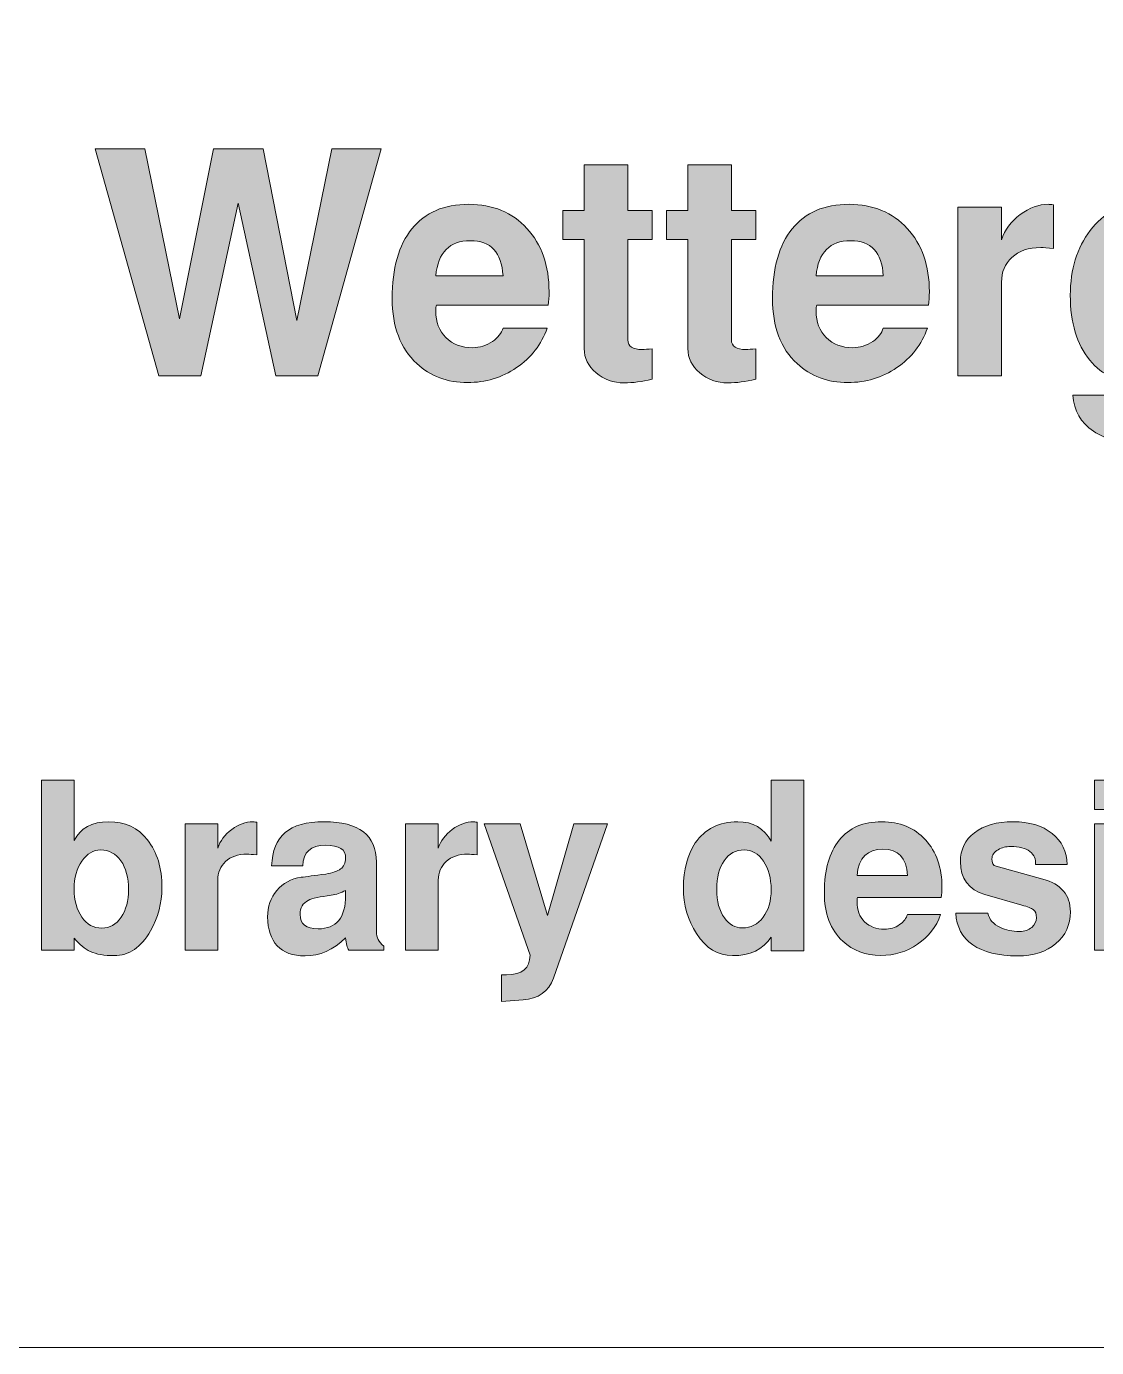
# Model space of a CAD drawing. Header units: inches. Extents: x 1.02 to 5.12, y -4.53 to -1.03.
# Drawn here: x 2.508 to 3.082, y -4.527 to -3.819 of the extents above; entities that cross this region are included whole.
import ezdxf

# ---------------------------------------------------------------- set-up
doc = ezdxf.new("R2010")
doc.units = ezdxf.units.IN
doc.header["$MEASUREMENT"] = 0
doc.layers.add('Layer 1', color=7, linetype='Continuous')

# ---------------------------------------------------------------- blocks, each defined once
blk = doc.blocks.new('block 18')
at = {"layer": 'Layer 1', "true_color": 0xed1f24}
h = blk.add_hatch(color=240, dxfattribs=at)
h.dxf.hatch_style = 2
h.paths.add_polyline_path([(2.69852, -3.88439), (2.66452, -4.00589), (2.64202, -4.00589), (2.62191, -3.91349), (2.60194, -4.00589), (2.5794, -4.00589), (2.54535, -3.88439), (2.57185, -3.88439), (2.59052, -3.97539), (2.60869, -3.88439), (2.63519, -3.88439), (2.65335, -3.97639), (2.67202, -3.88439)])
h = blk.add_hatch(color=240, dxfattribs=at)
h.dxf.hatch_style = 2
edge = h.paths.add_edge_path()
edge.add_spline(control_points=[(2.84352, -4.00772), (2.83807, -4.00905), (2.83313, -4.00972), (2.82869, -4.00972), (2.82279, -4.00972), (2.81774, -4.00791), (2.81352, -4.00431), (2.80929, -4.00069), (2.80718, -3.99639), (2.80718, -3.99139), (2.80718, -3.99139), (2.80718, -3.93289), (2.80718, -3.93289), (2.80718, -3.93289), (2.79569, -3.93289), (2.79569, -3.93289), (2.79569, -3.93289), (2.79569, -3.91739), (2.79569, -3.91739), (2.79569, -3.91739), (2.80718, -3.91739), (2.80718, -3.91739), (2.80718, -3.91739), (2.80718, -3.89288), (2.80718, -3.89288), (2.80718, -3.89288), (2.83052, -3.89288), (2.83052, -3.89288), (2.83052, -3.89288), (2.83052, -3.91739), (2.83052, -3.91739), (2.83052, -3.91739), (2.84352, -3.91739), (2.84352, -3.91739), (2.84352, -3.91739), (2.84352, -3.93289), (2.84352, -3.93289), (2.84352, -3.93289), (2.83052, -3.93289), (2.83052, -3.93289), (2.83052, -3.93289), (2.83052, -3.98672), (2.83052, -3.98672), (2.83052, -3.99017), (2.83313, -3.99189), (2.83835, -3.99189), (2.83957, -3.99177), (2.8413, -3.99167), (2.84352, -3.99155), (2.84352, -3.99155), (2.84352, -4.00772), (2.84352, -4.00772)], knot_values=[0, 0, 0, 0, 1, 1, 1, 2, 2, 2, 3, 3, 3, 4, 4, 4, 5, 5, 5, 6, 6, 6, 7, 7, 7, 8, 8, 8, 9, 9, 9, 10, 10, 10, 11, 11, 11, 12, 12, 12, 13, 13, 13, 14, 14, 14, 15, 15, 15, 16, 16, 16, 17, 17, 17, 17], degree=3, periodic=1)
h = blk.add_hatch(color=240, dxfattribs=at)
h.dxf.hatch_style = 2
edge = h.paths.add_edge_path()
edge.add_spline(control_points=[(2.89902, -4.00772), (2.89358, -4.00905), (2.88863, -4.00972), (2.88419, -4.00972), (2.8783, -4.00972), (2.87324, -4.00791), (2.86902, -4.00431), (2.86479, -4.00069), (2.86268, -3.99639), (2.86268, -3.99139), (2.86268, -3.99139), (2.86268, -3.93289), (2.86268, -3.93289), (2.86268, -3.93289), (2.85119, -3.93289), (2.85119, -3.93289), (2.85119, -3.93289), (2.85119, -3.91739), (2.85119, -3.91739), (2.85119, -3.91739), (2.86268, -3.91739), (2.86268, -3.91739), (2.86268, -3.91739), (2.86268, -3.89288), (2.86268, -3.89288), (2.86268, -3.89288), (2.88602, -3.89288), (2.88602, -3.89288), (2.88602, -3.89288), (2.88602, -3.91739), (2.88602, -3.91739), (2.88602, -3.91739), (2.89902, -3.91739), (2.89902, -3.91739), (2.89902, -3.91739), (2.89902, -3.93289), (2.89902, -3.93289), (2.89902, -3.93289), (2.88602, -3.93289), (2.88602, -3.93289), (2.88602, -3.93289), (2.88602, -3.98672), (2.88602, -3.98672), (2.88602, -3.99017), (2.88863, -3.99189), (2.89385, -3.99189), (2.89507, -3.99177), (2.8968, -3.99167), (2.89902, -3.99155), (2.89902, -3.99155), (2.89902, -4.00772), (2.89902, -4.00772)], knot_values=[0, 0, 0, 0, 1, 1, 1, 2, 2, 2, 3, 3, 3, 4, 4, 4, 5, 5, 5, 6, 6, 6, 7, 7, 7, 8, 8, 8, 9, 9, 9, 10, 10, 10, 11, 11, 11, 12, 12, 12, 13, 13, 13, 14, 14, 14, 15, 15, 15, 16, 16, 16, 17, 17, 17, 17], degree=3, periodic=1)
h = blk.add_hatch(color=240, dxfattribs=at)
h.dxf.hatch_style = 2
edge = h.paths.add_edge_path()
edge.add_spline(control_points=[(2.78836, -3.96088), (2.78836, -3.96356), (2.78819, -3.96594), (2.78786, -3.96805), (2.78786, -3.96805), (2.72802, -3.96805), (2.72802, -3.96805), (2.7278, -3.96872), (2.72769, -3.96977), (2.72769, -3.97122), (2.72769, -3.97711), (2.72951, -3.98186), (2.73313, -3.98547), (2.73677, -3.98908), (2.7415, -3.99089), (2.74734, -3.99089), (2.75119, -3.99089), (2.75477, -3.98978), (2.75807, -3.98756), (2.76105, -3.98545), (2.76292, -3.98305), (2.76369, -3.98039), (2.76369, -3.98039), (2.78735, -3.98039), (2.78735, -3.98039), (2.78424, -3.98916), (2.77877, -3.99622), (2.77094, -4.00155), (2.7631, -4.00688), (2.75435, -4.00956), (2.74469, -4.00956), (2.73391, -4.00956), (2.72485, -4.00616), (2.71752, -3.99939), (2.70874, -3.99128), (2.70435, -3.97967), (2.70435, -3.96455), (2.70435, -3.94833), (2.70788, -3.93586), (2.71494, -3.92714), (2.72199, -3.91842), (2.73213, -3.91406), (2.74535, -3.91406), (2.75824, -3.91406), (2.76863, -3.91836), (2.77652, -3.92697), (2.78441, -3.93558), (2.78836, -3.94689), (2.78836, -3.96088)], knot_values=[0, 0, 0, 0, 1, 1, 1, 2, 2, 2, 3, 3, 3, 4, 4, 4, 5, 5, 5, 6, 6, 6, 7, 7, 7, 8, 8, 8, 9, 9, 9, 10, 10, 10, 11, 11, 11, 12, 12, 12, 13, 13, 13, 14, 14, 14, 15, 15, 15, 16, 16, 16, 16], degree=3, periodic=1)
edge = h.paths.add_edge_path()
edge.add_spline(control_points=[(2.76369, -3.95239), (2.76301, -3.93983), (2.75718, -3.93355), (2.7462, -3.93355), (2.73509, -3.93355), (2.72892, -3.93983), (2.72769, -3.95239), (2.72769, -3.95239), (2.76369, -3.95239), (2.76369, -3.95239)], knot_values=[0, 0, 0, 0, 1, 1, 1, 2, 2, 2, 3, 3, 3, 3], degree=3, periodic=1)
h = blk.add_hatch(color=240, dxfattribs=at)
h.dxf.hatch_style = 2
edge = h.paths.add_edge_path()
edge.add_spline(control_points=[(2.99202, -3.96088), (2.99202, -3.96356), (2.99185, -3.96594), (2.99152, -3.96805), (2.99152, -3.96805), (2.93168, -3.96805), (2.93168, -3.96805), (2.93146, -3.96872), (2.93135, -3.96977), (2.93135, -3.97122), (2.93135, -3.97711), (2.93317, -3.98186), (2.93679, -3.98547), (2.94043, -3.98908), (2.94516, -3.99089), (2.951, -3.99089), (2.95485, -3.99089), (2.95843, -3.98978), (2.96173, -3.98756), (2.96471, -3.98545), (2.96658, -3.98305), (2.96735, -3.98039), (2.96735, -3.98039), (2.99101, -3.98039), (2.99101, -3.98039), (2.9879, -3.98916), (2.98243, -3.99622), (2.9746, -4.00155), (2.96676, -4.00688), (2.95801, -4.00956), (2.94835, -4.00956), (2.93757, -4.00956), (2.92851, -4.00616), (2.92118, -3.99939), (2.9124, -3.99128), (2.90801, -3.97967), (2.90801, -3.96455), (2.90801, -3.94833), (2.91154, -3.93586), (2.9186, -3.92714), (2.92565, -3.91842), (2.93579, -3.91406), (2.94902, -3.91406), (2.9619, -3.91406), (2.97229, -3.91836), (2.98018, -3.92697), (2.98807, -3.93558), (2.99202, -3.94689), (2.99202, -3.96088)], knot_values=[0, 0, 0, 0, 1, 1, 1, 2, 2, 2, 3, 3, 3, 4, 4, 4, 5, 5, 5, 6, 6, 6, 7, 7, 7, 8, 8, 8, 9, 9, 9, 10, 10, 10, 11, 11, 11, 12, 12, 12, 13, 13, 13, 14, 14, 14, 15, 15, 15, 16, 16, 16, 16], degree=3, periodic=1)
edge = h.paths.add_edge_path()
edge.add_spline(control_points=[(2.96735, -3.95239), (2.96667, -3.93983), (2.96084, -3.93355), (2.94986, -3.93355), (2.93875, -3.93355), (2.93258, -3.93983), (2.93135, -3.95239), (2.93135, -3.95239), (2.96735, -3.95239), (2.96735, -3.95239)], knot_values=[0, 0, 0, 0, 1, 1, 1, 2, 2, 2, 3, 3, 3, 3], degree=3, periodic=1)
h = blk.add_hatch(color=240, dxfattribs=at)
h.dxf.hatch_style = 2
edge = h.paths.add_edge_path()
edge.add_spline(control_points=[(3.05851, -3.93772), (3.0554, -3.93738), (3.05312, -3.93722), (3.05168, -3.93722), (3.04513, -3.93722), (3.03998, -3.93897), (3.03626, -3.94247), (3.03254, -3.94597), (3.03068, -3.95039), (3.03068, -3.95572), (3.03068, -3.95572), (3.03068, -4.00589), (3.03068, -4.00589), (3.03068, -4.00589), (3.00734, -4.00589), (3.00734, -4.00589), (3.00734, -4.00589), (3.00734, -3.91555), (3.00734, -3.91555), (3.00734, -3.91555), (3.03068, -3.91555), (3.03068, -3.91555), (3.03068, -3.91555), (3.03068, -3.93305), (3.03068, -3.93305), (3.03235, -3.92772), (3.03568, -3.92322), (3.04068, -3.91956), (3.04568, -3.91589), (3.05068, -3.91406), (3.05568, -3.91406), (3.05623, -3.91406), (3.05718, -3.91416), (3.05851, -3.91439), (3.05851, -3.91439), (3.05851, -3.93772), (3.05851, -3.93772)], knot_values=[0, 0, 0, 0, 1, 1, 1, 2, 2, 2, 3, 3, 3, 4, 4, 4, 5, 5, 5, 6, 6, 6, 7, 7, 7, 8, 8, 8, 9, 9, 9, 10, 10, 10, 11, 11, 11, 12, 12, 12, 12], degree=3, periodic=1)
h = blk.add_hatch(color=240, dxfattribs=at)
h.dxf.hatch_style = 2
edge = h.paths.add_edge_path()
edge.add_spline(control_points=[(3.15201, -4.00922), (3.15201, -4.01822), (3.14862, -4.02578), (3.14185, -4.03189), (3.13396, -4.03899), (3.12268, -4.04256), (3.10801, -4.04256), (3.09612, -4.04256), (3.08676, -4.04024), (3.07993, -4.03564), (3.07309, -4.03103), (3.0694, -4.02461), (3.06885, -4.01638), (3.06885, -4.01638), (3.09331, -4.01638), (3.09331, -4.01638), (3.09387, -4.01906), (3.09566, -4.02141), (3.09867, -4.02347), (3.10169, -4.02553), (3.10527, -4.02655), (3.1094, -4.02655), (3.11565, -4.02655), (3.12073, -4.0248), (3.12465, -4.0213), (3.12856, -4.0178), (3.13051, -4.01316), (3.13051, -4.00739), (3.13051, -4.00138), (3.13045, -3.99788), (3.13034, -3.99689), (3.12666, -4.00144), (3.12314, -4.00461), (3.11979, -4.00639), (3.11577, -4.00861), (3.11068, -4.00972), (3.10454, -4.00972), (3.09337, -4.00972), (3.08449, -4.00566), (3.0779, -3.99755), (3.07097, -3.98911), (3.06751, -3.9775), (3.06751, -3.96272), (3.06751, -3.94894), (3.07109, -3.93738), (3.07823, -3.92805), (3.08539, -3.91872), (3.09421, -3.91406), (3.10471, -3.91406), (3.11063, -3.91406), (3.11572, -3.91545), (3.11996, -3.91822), (3.12308, -3.92033), (3.1266, -3.92394), (3.13051, -3.92905), (3.13051, -3.92905), (3.13051, -3.91555), (3.13051, -3.91555), (3.13051, -3.91555), (3.15201, -3.91555), (3.15201, -3.91555), (3.15201, -3.91555), (3.15201, -4.00922), (3.15201, -4.00922)], knot_values=[0, 0, 0, 0, 1, 1, 1, 2, 2, 2, 3, 3, 3, 4, 4, 4, 5, 5, 5, 6, 6, 6, 7, 7, 7, 8, 8, 8, 9, 9, 9, 10, 10, 10, 11, 11, 11, 12, 12, 12, 13, 13, 13, 14, 14, 14, 15, 15, 15, 16, 16, 16, 17, 17, 17, 18, 18, 18, 19, 19, 19, 20, 20, 20, 21, 21, 21, 21], degree=3, periodic=1)
edge = h.paths.add_edge_path()
edge.add_spline(control_points=[(3.13051, -3.96206), (3.13051, -3.95428), (3.12851, -3.94783), (3.12451, -3.94272), (3.12051, -3.93761), (3.11546, -3.93505), (3.10935, -3.93505), (3.10312, -3.93505), (3.09812, -3.93775), (3.09435, -3.94314), (3.09057, -3.94853), (3.08868, -3.95544), (3.08868, -3.96389), (3.08868, -3.97155), (3.09065, -3.97797), (3.0946, -3.98313), (3.09854, -3.9883), (3.10335, -3.99089), (3.10902, -3.99089), (3.11523, -3.99089), (3.12029, -3.9885), (3.12418, -3.98372), (3.1284, -3.9785), (3.13051, -3.97128), (3.13051, -3.96206)], knot_values=[0, 0, 0, 0, 1, 1, 1, 2, 2, 2, 3, 3, 3, 4, 4, 4, 5, 5, 5, 6, 6, 6, 7, 7, 7, 8, 8, 8, 8], degree=3, periodic=1)
at = {"layer": 'Layer 1', "lineweight": 0}
blk.add_lwpolyline([(2.69852, -3.88439), (2.66452, -4.00589), (2.64202, -4.00589), (2.62191, -3.91349), (2.60194, -4.00589), (2.5794, -4.00589), (2.54535, -3.88439), (2.57185, -3.88439), (2.59052, -3.97539), (2.60869, -3.88439), (2.63519, -3.88439), (2.65335, -3.97639), (2.67202, -3.88439), (2.69852, -3.88439)], dxfattribs=at)
for points, knots in [([(2.84352, -4.00772), (2.83807, -4.00905), (2.83313, -4.00972), (2.82869, -4.00972), (2.82279, -4.00972), (2.81774, -4.00791), (2.81352, -4.00431), (2.80929, -4.00069), (2.80718, -3.99639), (2.80718, -3.99139), (2.80718, -3.99139), (2.80718, -3.93289), (2.80718, -3.93289), (2.80718, -3.93289), (2.79569, -3.93289), (2.79569, -3.93289), (2.79569, -3.93289), (2.79569, -3.91739), (2.79569, -3.91739), (2.79569, -3.91739), (2.80718, -3.91739), (2.80718, -3.91739), (2.80718, -3.91739), (2.80718, -3.89288), (2.80718, -3.89288), (2.80718, -3.89288), (2.83052, -3.89288), (2.83052, -3.89288), (2.83052, -3.89288), (2.83052, -3.91739), (2.83052, -3.91739), (2.83052, -3.91739), (2.84352, -3.91739), (2.84352, -3.91739), (2.84352, -3.91739), (2.84352, -3.93289), (2.84352, -3.93289), (2.84352, -3.93289), (2.83052, -3.93289), (2.83052, -3.93289), (2.83052, -3.93289), (2.83052, -3.98672), (2.83052, -3.98672), (2.83052, -3.99017), (2.83313, -3.99189), (2.83835, -3.99189), (2.83957, -3.99177), (2.8413, -3.99167), (2.84352, -3.99155), (2.84352, -3.99155), (2.84352, -4.00772), (2.84352, -4.00772)], [0, 0, 0, 0, 1, 1, 1, 2, 2, 2, 3, 3, 3, 4, 4, 4, 5, 5, 5, 6, 6, 6, 7, 7, 7, 8, 8, 8, 9, 9, 9, 10, 10, 10, 11, 11, 11, 12, 12, 12, 13, 13, 13, 14, 14, 14, 15, 15, 15, 16, 16, 16, 17, 17, 17, 17]), ([(2.89902, -4.00772), (2.89358, -4.00905), (2.88863, -4.00972), (2.88419, -4.00972), (2.8783, -4.00972), (2.87324, -4.00791), (2.86902, -4.00431), (2.86479, -4.00069), (2.86268, -3.99639), (2.86268, -3.99139), (2.86268, -3.99139), (2.86268, -3.93289), (2.86268, -3.93289), (2.86268, -3.93289), (2.85119, -3.93289), (2.85119, -3.93289), (2.85119, -3.93289), (2.85119, -3.91739), (2.85119, -3.91739), (2.85119, -3.91739), (2.86268, -3.91739), (2.86268, -3.91739), (2.86268, -3.91739), (2.86268, -3.89288), (2.86268, -3.89288), (2.86268, -3.89288), (2.88602, -3.89288), (2.88602, -3.89288), (2.88602, -3.89288), (2.88602, -3.91739), (2.88602, -3.91739), (2.88602, -3.91739), (2.89902, -3.91739), (2.89902, -3.91739), (2.89902, -3.91739), (2.89902, -3.93289), (2.89902, -3.93289), (2.89902, -3.93289), (2.88602, -3.93289), (2.88602, -3.93289), (2.88602, -3.93289), (2.88602, -3.98672), (2.88602, -3.98672), (2.88602, -3.99017), (2.88863, -3.99189), (2.89385, -3.99189), (2.89507, -3.99177), (2.8968, -3.99167), (2.89902, -3.99155), (2.89902, -3.99155), (2.89902, -4.00772), (2.89902, -4.00772)], [0, 0, 0, 0, 1, 1, 1, 2, 2, 2, 3, 3, 3, 4, 4, 4, 5, 5, 5, 6, 6, 6, 7, 7, 7, 8, 8, 8, 9, 9, 9, 10, 10, 10, 11, 11, 11, 12, 12, 12, 13, 13, 13, 14, 14, 14, 15, 15, 15, 16, 16, 16, 17, 17, 17, 17]), ([(2.78836, -3.96088), (2.78836, -3.96356), (2.78819, -3.96594), (2.78786, -3.96805), (2.78786, -3.96805), (2.72802, -3.96805), (2.72802, -3.96805), (2.7278, -3.96872), (2.72769, -3.96977), (2.72769, -3.97122), (2.72769, -3.97711), (2.72951, -3.98186), (2.73313, -3.98547), (2.73677, -3.98908), (2.7415, -3.99089), (2.74734, -3.99089), (2.75119, -3.99089), (2.75477, -3.98978), (2.75807, -3.98756), (2.76105, -3.98545), (2.76292, -3.98305), (2.76369, -3.98039), (2.76369, -3.98039), (2.78735, -3.98039), (2.78735, -3.98039), (2.78424, -3.98916), (2.77877, -3.99622), (2.77094, -4.00155), (2.7631, -4.00688), (2.75435, -4.00956), (2.74469, -4.00956), (2.73391, -4.00956), (2.72485, -4.00616), (2.71752, -3.99939), (2.70874, -3.99128), (2.70435, -3.97967), (2.70435, -3.96455), (2.70435, -3.94833), (2.70788, -3.93586), (2.71494, -3.92714), (2.72199, -3.91842), (2.73213, -3.91406), (2.74535, -3.91406), (2.75824, -3.91406), (2.76863, -3.91836), (2.77652, -3.92697), (2.78441, -3.93558), (2.78836, -3.94689), (2.78836, -3.96088)], [0, 0, 0, 0, 1, 1, 1, 2, 2, 2, 3, 3, 3, 4, 4, 4, 5, 5, 5, 6, 6, 6, 7, 7, 7, 8, 8, 8, 9, 9, 9, 10, 10, 10, 11, 11, 11, 12, 12, 12, 13, 13, 13, 14, 14, 14, 15, 15, 15, 16, 16, 16, 16]), ([(2.99202, -3.96088), (2.99202, -3.96356), (2.99185, -3.96594), (2.99152, -3.96805), (2.99152, -3.96805), (2.93168, -3.96805), (2.93168, -3.96805), (2.93146, -3.96872), (2.93135, -3.96977), (2.93135, -3.97122), (2.93135, -3.97711), (2.93317, -3.98186), (2.93679, -3.98547), (2.94043, -3.98908), (2.94516, -3.99089), (2.951, -3.99089), (2.95485, -3.99089), (2.95843, -3.98978), (2.96173, -3.98756), (2.96471, -3.98545), (2.96658, -3.98305), (2.96735, -3.98039), (2.96735, -3.98039), (2.99101, -3.98039), (2.99101, -3.98039), (2.9879, -3.98916), (2.98243, -3.99622), (2.9746, -4.00155), (2.96676, -4.00688), (2.95801, -4.00956), (2.94835, -4.00956), (2.93757, -4.00956), (2.92851, -4.00616), (2.92118, -3.99939), (2.9124, -3.99128), (2.90801, -3.97967), (2.90801, -3.96455), (2.90801, -3.94833), (2.91154, -3.93586), (2.9186, -3.92714), (2.92565, -3.91842), (2.93579, -3.91406), (2.94902, -3.91406), (2.9619, -3.91406), (2.97229, -3.91836), (2.98018, -3.92697), (2.98807, -3.93558), (2.99202, -3.94689), (2.99202, -3.96088)], [0, 0, 0, 0, 1, 1, 1, 2, 2, 2, 3, 3, 3, 4, 4, 4, 5, 5, 5, 6, 6, 6, 7, 7, 7, 8, 8, 8, 9, 9, 9, 10, 10, 10, 11, 11, 11, 12, 12, 12, 13, 13, 13, 14, 14, 14, 15, 15, 15, 16, 16, 16, 16]), ([(3.05851, -3.93772), (3.0554, -3.93738), (3.05312, -3.93722), (3.05168, -3.93722), (3.04513, -3.93722), (3.03998, -3.93897), (3.03626, -3.94247), (3.03254, -3.94597), (3.03068, -3.95039), (3.03068, -3.95572), (3.03068, -3.95572), (3.03068, -4.00589), (3.03068, -4.00589), (3.03068, -4.00589), (3.00734, -4.00589), (3.00734, -4.00589), (3.00734, -4.00589), (3.00734, -3.91555), (3.00734, -3.91555), (3.00734, -3.91555), (3.03068, -3.91555), (3.03068, -3.91555), (3.03068, -3.91555), (3.03068, -3.93305), (3.03068, -3.93305), (3.03235, -3.92772), (3.03568, -3.92322), (3.04068, -3.91956), (3.04568, -3.91589), (3.05068, -3.91406), (3.05568, -3.91406), (3.05623, -3.91406), (3.05718, -3.91416), (3.05851, -3.91439), (3.05851, -3.91439), (3.05851, -3.93772), (3.05851, -3.93772)], [0, 0, 0, 0, 1, 1, 1, 2, 2, 2, 3, 3, 3, 4, 4, 4, 5, 5, 5, 6, 6, 6, 7, 7, 7, 8, 8, 8, 9, 9, 9, 10, 10, 10, 11, 11, 11, 12, 12, 12, 12]), ([(3.15201, -4.00922), (3.15201, -4.01822), (3.14862, -4.02578), (3.14185, -4.03189), (3.13396, -4.03899), (3.12268, -4.04256), (3.10801, -4.04256), (3.09612, -4.04256), (3.08676, -4.04024), (3.07993, -4.03564), (3.07309, -4.03103), (3.0694, -4.02461), (3.06885, -4.01638), (3.06885, -4.01638), (3.09331, -4.01638), (3.09331, -4.01638), (3.09387, -4.01906), (3.09566, -4.02141), (3.09867, -4.02347), (3.10169, -4.02553), (3.10527, -4.02655), (3.1094, -4.02655), (3.11565, -4.02655), (3.12073, -4.0248), (3.12465, -4.0213), (3.12856, -4.0178), (3.13051, -4.01316), (3.13051, -4.00739), (3.13051, -4.00138), (3.13045, -3.99788), (3.13034, -3.99689), (3.12666, -4.00144), (3.12314, -4.00461), (3.11979, -4.00639), (3.11577, -4.00861), (3.11068, -4.00972), (3.10454, -4.00972), (3.09337, -4.00972), (3.08449, -4.00566), (3.0779, -3.99755), (3.07097, -3.98911), (3.06751, -3.9775), (3.06751, -3.96272), (3.06751, -3.94894), (3.07109, -3.93738), (3.07823, -3.92805), (3.08539, -3.91872), (3.09421, -3.91406), (3.10471, -3.91406), (3.11063, -3.91406), (3.11572, -3.91545), (3.11996, -3.91822), (3.12308, -3.92033), (3.1266, -3.92394), (3.13051, -3.92905), (3.13051, -3.92905), (3.13051, -3.91555), (3.13051, -3.91555), (3.13051, -3.91555), (3.15201, -3.91555), (3.15201, -3.91555), (3.15201, -3.91555), (3.15201, -4.00922), (3.15201, -4.00922)], [0, 0, 0, 0, 1, 1, 1, 2, 2, 2, 3, 3, 3, 4, 4, 4, 5, 5, 5, 6, 6, 6, 7, 7, 7, 8, 8, 8, 9, 9, 9, 10, 10, 10, 11, 11, 11, 12, 12, 12, 13, 13, 13, 14, 14, 14, 15, 15, 15, 16, 16, 16, 17, 17, 17, 18, 18, 18, 19, 19, 19, 20, 20, 20, 21, 21, 21, 21]), ([(2.76369, -3.95239), (2.76301, -3.93983), (2.75718, -3.93355), (2.7462, -3.93355), (2.73509, -3.93355), (2.72892, -3.93983), (2.72769, -3.95239), (2.72769, -3.95239), (2.76369, -3.95239), (2.76369, -3.95239)], [0, 0, 0, 0, 1, 1, 1, 2, 2, 2, 3, 3, 3, 3]), ([(2.96735, -3.95239), (2.96667, -3.93983), (2.96084, -3.93355), (2.94986, -3.93355), (2.93875, -3.93355), (2.93258, -3.93983), (2.93135, -3.95239), (2.93135, -3.95239), (2.96735, -3.95239), (2.96735, -3.95239)], [0, 0, 0, 0, 1, 1, 1, 2, 2, 2, 3, 3, 3, 3])]:
    blk.add_open_spline(points, degree=3, knots=knots, dxfattribs=at)
blk = doc.blocks.new('block 16')
at = {"layer": 'Layer 1'}
blk.add_blockref('block 18', (0, 0), dxfattribs=at)
blk = doc.blocks.new('block 6')
at = {"layer": 'Layer 1'}
blk.add_blockref('block 16', (0, 0), dxfattribs=at)
blk = doc.blocks.new('block 2')
at = {"layer": 'Layer 1', "color": 7, "lineweight": 5, "true_color": 0xffffff}
blk.add_open_spline([(3.03717, -1.0266), (4.07383, -1.0266), (5.12185, -1.0266), (5.12185, -1.0266), (5.12185, -1.0266), (5.12186, -4.5266), (5.12186, -4.5266), (5.12186, -4.5266), (1.01926, -4.5266), (1.01926, -4.5266), (1.01926, -4.5266), (1.01926, -1.0266), (1.01926, -1.0266), (1.01926, -1.0266), (2.02277, -1.0266), (3.03717, -1.0266)], degree=3, knots=[0, 0, 0, 0, 1, 1, 1, 2, 2, 2, 3, 3, 3, 4, 4, 4, 5, 5, 5, 5], dxfattribs=at)
at = {"layer": 'Layer 1'}
blk.add_blockref('block 6', (0, 0), dxfattribs=at)
blk = doc.blocks.new('block 29')
at = {"layer": 'Layer 1', "true_color": 0xed1f24}
h = blk.add_hatch(color=240, dxfattribs=at)
h.dxf.hatch_style = 2
edge = h.paths.add_edge_path()
edge.add_spline(control_points=[(2.58103, -4.28024), (2.58103, -4.28841), (2.57898, -4.29612), (2.5749, -4.30337), (2.5699, -4.3122), (2.5634, -4.31662), (2.5554, -4.31662), (2.55023, -4.31662), (2.54598, -4.31586), (2.54265, -4.31436), (2.53973, -4.31295), (2.53686, -4.31057), (2.53402, -4.30724), (2.53402, -4.30724), (2.53402, -4.31374), (2.53402, -4.31374), (2.53402, -4.31374), (2.51653, -4.31374), (2.51653, -4.31374), (2.51653, -4.31374), (2.51653, -4.22262), (2.51653, -4.22262), (2.51653, -4.22262), (2.53402, -4.22262), (2.53402, -4.22262), (2.53402, -4.22262), (2.53402, -4.25499), (2.53402, -4.25499), (2.53727, -4.24824), (2.54344, -4.24487), (2.55252, -4.24487), (2.56127, -4.24487), (2.56821, -4.24811), (2.57334, -4.25462), (2.57846, -4.26112), (2.58103, -4.26966), (2.58103, -4.28024)], knot_values=[0, 0, 0, 0, 1, 1, 1, 2, 2, 2, 3, 3, 3, 4, 4, 4, 5, 5, 5, 6, 6, 6, 7, 7, 7, 8, 8, 8, 9, 9, 9, 10, 10, 10, 11, 11, 11, 12, 12, 12, 12], degree=3, periodic=1)
edge = h.paths.add_edge_path()
edge.add_spline(control_points=[(2.56315, -4.28124), (2.56315, -4.27483), (2.56178, -4.26968), (2.55904, -4.2658), (2.5563, -4.26193), (2.55269, -4.25999), (2.54821, -4.25999), (2.54431, -4.25999), (2.54097, -4.26197), (2.53819, -4.26593), (2.53541, -4.26989), (2.53402, -4.27487), (2.53402, -4.28086), (2.53402, -4.28703), (2.53539, -4.29207), (2.53813, -4.29599), (2.54087, -4.29991), (2.54443, -4.30187), (2.54883, -4.30187), (2.55307, -4.30187), (2.55651, -4.29993), (2.55917, -4.29605), (2.56182, -4.29218), (2.56315, -4.28724), (2.56315, -4.28124)], knot_values=[0, 0, 0, 0, 1, 1, 1, 2, 2, 2, 3, 3, 3, 4, 4, 4, 5, 5, 5, 6, 6, 6, 7, 7, 7, 8, 8, 8, 8], degree=3, periodic=1)
h = blk.add_hatch(color=240, dxfattribs=at)
h.dxf.hatch_style = 2
edge = h.paths.add_edge_path()
edge.add_spline(control_points=[(2.92478, -4.31411), (2.92478, -4.31411), (2.90729, -4.31411), (2.90729, -4.31411), (2.90729, -4.31411), (2.90729, -4.30674), (2.90729, -4.30674), (2.90295, -4.31333), (2.89604, -4.31662), (2.88654, -4.31662), (2.87887, -4.31662), (2.87245, -4.31266), (2.86728, -4.30474), (2.86262, -4.29749), (2.86028, -4.28933), (2.86028, -4.28024), (2.86028, -4.27058), (2.86241, -4.26257), (2.86666, -4.25624), (2.87183, -4.24866), (2.87941, -4.24487), (2.88941, -4.24487), (2.89766, -4.24487), (2.90362, -4.24837), (2.90729, -4.25536), (2.90729, -4.25536), (2.90729, -4.22262), (2.90729, -4.22262), (2.90729, -4.22262), (2.92478, -4.22262), (2.92478, -4.22262), (2.92478, -4.22262), (2.92478, -4.31411), (2.92478, -4.31411)], knot_values=[0, 0, 0, 0, 1, 1, 1, 2, 2, 2, 3, 3, 3, 4, 4, 4, 5, 5, 5, 6, 6, 6, 7, 7, 7, 8, 8, 8, 9, 9, 9, 10, 10, 10, 11, 11, 11, 11], degree=3, periodic=1)
edge = h.paths.add_edge_path()
edge.add_spline(control_points=[(2.90729, -4.2813), (2.90729, -4.27507), (2.90592, -4.26996), (2.90318, -4.26597), (2.90044, -4.26198), (2.89699, -4.25999), (2.89285, -4.25999), (2.88837, -4.25999), (2.88479, -4.2619), (2.88214, -4.26573), (2.87948, -4.26954), (2.87816, -4.27466), (2.87816, -4.28105), (2.87816, -4.28754), (2.87953, -4.29264), (2.88227, -4.29638), (2.88475, -4.29995), (2.88795, -4.30174), (2.89185, -4.30174), (2.89642, -4.30174), (2.90013, -4.29985), (2.90299, -4.29607), (2.90586, -4.29229), (2.90729, -4.28737), (2.90729, -4.2813)], knot_values=[0, 0, 0, 0, 1, 1, 1, 2, 2, 2, 3, 3, 3, 4, 4, 4, 5, 5, 5, 6, 6, 6, 7, 7, 7, 8, 8, 8, 8], degree=3, periodic=1)
h = blk.add_hatch(color=240, dxfattribs=at)
h.dxf.hatch_style = 2
h.paths.add_polyline_path([(3.09791, -4.23824), (3.08041, -4.23824), (3.08041, -4.22262), (3.09791, -4.22262)])
h.paths.add_polyline_path([(3.09791, -4.31374), (3.08041, -4.31374), (3.08041, -4.24599), (3.09791, -4.24599)])
h = blk.add_hatch(color=240, dxfattribs=at)
h.dxf.hatch_style = 2
edge = h.paths.add_edge_path()
edge.add_spline(control_points=[(2.63178, -4.26261), (2.62945, -4.26236), (2.62774, -4.26224), (2.62665, -4.26224), (2.62174, -4.26224), (2.61789, -4.26356), (2.61509, -4.26618), (2.6123, -4.26881), (2.61091, -4.27212), (2.61091, -4.27612), (2.61091, -4.27612), (2.61091, -4.31374), (2.61091, -4.31374), (2.61091, -4.31374), (2.5934, -4.31374), (2.5934, -4.31374), (2.5934, -4.31374), (2.5934, -4.24599), (2.5934, -4.24599), (2.5934, -4.24599), (2.61091, -4.24599), (2.61091, -4.24599), (2.61091, -4.24599), (2.61091, -4.25911), (2.61091, -4.25911), (2.61216, -4.25511), (2.61466, -4.25174), (2.61841, -4.24899), (2.62216, -4.24624), (2.62591, -4.24487), (2.62966, -4.24487), (2.63007, -4.24487), (2.63078, -4.24495), (2.63178, -4.24512), (2.63178, -4.24512), (2.63178, -4.26261), (2.63178, -4.26261)], knot_values=[0, 0, 0, 0, 1, 1, 1, 2, 2, 2, 3, 3, 3, 4, 4, 4, 5, 5, 5, 6, 6, 6, 7, 7, 7, 8, 8, 8, 9, 9, 9, 10, 10, 10, 11, 11, 11, 12, 12, 12, 12], degree=3, periodic=1)
h = blk.add_hatch(color=240, dxfattribs=at)
h.dxf.hatch_style = 2
edge = h.paths.add_edge_path()
edge.add_spline(control_points=[(2.69978, -4.31374), (2.69978, -4.31374), (2.68116, -4.31374), (2.68116, -4.31374), (2.68032, -4.31241), (2.67969, -4.3102), (2.67928, -4.30712), (2.67287, -4.31353), (2.66566, -4.31674), (2.65765, -4.31674), (2.65116, -4.31674), (2.6462, -4.31493), (2.64278, -4.31131), (2.63936, -4.30768), (2.63765, -4.30253), (2.63765, -4.29586), (2.63765, -4.29036), (2.63928, -4.28566), (2.64253, -4.28174), (2.64578, -4.27783), (2.65015, -4.27545), (2.65565, -4.27462), (2.65824, -4.27429), (2.66261, -4.2737), (2.66878, -4.27287), (2.67244, -4.27228), (2.6751, -4.27139), (2.67672, -4.27018), (2.67834, -4.26897), (2.67924, -4.26704), (2.67941, -4.26436), (2.67965, -4.25979), (2.67603, -4.25749), (2.66853, -4.25749), (2.6607, -4.25749), (2.65666, -4.26116), (2.65641, -4.26849), (2.65641, -4.26849), (2.63978, -4.26849), (2.63978, -4.26849), (2.64011, -4.26049), (2.64251, -4.25455), (2.64697, -4.25068), (2.65143, -4.24681), (2.65841, -4.24487), (2.66791, -4.24487), (2.68657, -4.24487), (2.69591, -4.25208), (2.69591, -4.26649), (2.69591, -4.26649), (2.69591, -4.30387), (2.69591, -4.30387), (2.69591, -4.30678), (2.6972, -4.30933), (2.69978, -4.31149), (2.69978, -4.31149), (2.69978, -4.31374), (2.69978, -4.31374)], knot_values=[0, 0, 0, 0, 1, 1, 1, 2, 2, 2, 3, 3, 3, 4, 4, 4, 5, 5, 5, 6, 6, 6, 7, 7, 7, 8, 8, 8, 9, 9, 9, 10, 10, 10, 11, 11, 11, 12, 12, 12, 13, 13, 13, 14, 14, 14, 15, 15, 15, 16, 16, 16, 17, 17, 17, 18, 18, 18, 19, 19, 19, 19], degree=3, periodic=1)
edge = h.paths.add_edge_path()
edge.add_spline(control_points=[(2.67941, -4.28424), (2.67941, -4.28424), (2.67941, -4.28162), (2.67941, -4.28162), (2.67689, -4.28303), (2.67434, -4.28391), (2.67174, -4.28424), (2.66563, -4.28499), (2.66153, -4.28591), (2.65943, -4.28699), (2.65649, -4.28841), (2.65503, -4.29091), (2.65503, -4.29449), (2.65503, -4.29966), (2.65826, -4.30224), (2.66471, -4.30224), (2.67451, -4.30224), (2.67941, -4.29624), (2.67941, -4.28424)], knot_values=[0, 0, 0, 0, 1, 1, 1, 2, 2, 2, 3, 3, 3, 4, 4, 4, 5, 5, 5, 6, 6, 6, 6], degree=3, periodic=1)
h = blk.add_hatch(color=240, dxfattribs=at)
h.dxf.hatch_style = 2
edge = h.paths.add_edge_path()
edge.add_spline(control_points=[(2.74991, -4.26261), (2.74757, -4.26236), (2.74586, -4.26224), (2.74478, -4.26224), (2.73986, -4.26224), (2.73601, -4.26356), (2.73322, -4.26618), (2.73042, -4.26881), (2.72903, -4.27212), (2.72903, -4.27612), (2.72903, -4.27612), (2.72903, -4.31374), (2.72903, -4.31374), (2.72903, -4.31374), (2.71153, -4.31374), (2.71153, -4.31374), (2.71153, -4.31374), (2.71153, -4.24599), (2.71153, -4.24599), (2.71153, -4.24599), (2.72903, -4.24599), (2.72903, -4.24599), (2.72903, -4.24599), (2.72903, -4.25911), (2.72903, -4.25911), (2.73028, -4.25511), (2.73278, -4.25174), (2.73653, -4.24899), (2.74028, -4.24624), (2.74403, -4.24487), (2.74778, -4.24487), (2.7482, -4.24487), (2.74891, -4.24495), (2.74991, -4.24512), (2.74991, -4.24512), (2.74991, -4.26261), (2.74991, -4.26261)], knot_values=[0, 0, 0, 0, 1, 1, 1, 2, 2, 2, 3, 3, 3, 4, 4, 4, 5, 5, 5, 6, 6, 6, 7, 7, 7, 8, 8, 8, 9, 9, 9, 10, 10, 10, 11, 11, 11, 12, 12, 12, 12], degree=3, periodic=1)
h = blk.add_hatch(color=240, dxfattribs=at)
h.dxf.hatch_style = 2
edge = h.paths.add_edge_path()
edge.add_spline(control_points=[(2.81965, -4.24599), (2.81965, -4.24599), (2.79066, -4.32874), (2.79066, -4.32874), (2.78815, -4.33582), (2.78274, -4.3397), (2.77441, -4.34037), (2.77441, -4.34037), (2.76291, -4.34124), (2.76291, -4.34124), (2.76291, -4.34124), (2.76291, -4.32686), (2.76291, -4.32686), (2.76291, -4.32686), (2.76553, -4.32686), (2.76553, -4.32686), (2.77395, -4.32686), (2.77816, -4.32336), (2.77816, -4.31637), (2.77816, -4.31637), (2.75353, -4.24599), (2.75353, -4.24599), (2.75353, -4.24599), (2.7729, -4.24599), (2.7729, -4.24599), (2.7729, -4.24599), (2.78753, -4.29512), (2.78753, -4.29512), (2.78753, -4.29512), (2.80166, -4.24599), (2.80166, -4.24599), (2.80166, -4.24599), (2.81965, -4.24599), (2.81965, -4.24599)], knot_values=[0, 0, 0, 0, 1, 1, 1, 2, 2, 2, 3, 3, 3, 4, 4, 4, 5, 5, 5, 6, 6, 6, 7, 7, 7, 8, 8, 8, 9, 9, 9, 10, 10, 10, 11, 11, 11, 11], degree=3, periodic=1)
h = blk.add_hatch(color=240, dxfattribs=at)
h.dxf.hatch_style = 2
edge = h.paths.add_edge_path()
edge.add_spline(control_points=[(2.99879, -4.27999), (2.99879, -4.28199), (2.99866, -4.28379), (2.99841, -4.28537), (2.99841, -4.28537), (2.95353, -4.28537), (2.95353, -4.28537), (2.95337, -4.28587), (2.95329, -4.28666), (2.95329, -4.28774), (2.95329, -4.29216), (2.95464, -4.29572), (2.95737, -4.29843), (2.9601, -4.30114), (2.96364, -4.30249), (2.96802, -4.30249), (2.97091, -4.30249), (2.9736, -4.30166), (2.97607, -4.29999), (2.97831, -4.29841), (2.97971, -4.29662), (2.98029, -4.29462), (2.98029, -4.29462), (2.99803, -4.29462), (2.99803, -4.29462), (2.9957, -4.3012), (2.9916, -4.30649), (2.98572, -4.31049), (2.97984, -4.31449), (2.97329, -4.31649), (2.96604, -4.31649), (2.95795, -4.31649), (2.95116, -4.31395), (2.94566, -4.30887), (2.93907, -4.30278), (2.93578, -4.29407), (2.93578, -4.28274), (2.93578, -4.27058), (2.93843, -4.26122), (2.94372, -4.25468), (2.94902, -4.24814), (2.95662, -4.24487), (2.96653, -4.24487), (2.9762, -4.24487), (2.984, -4.24809), (2.98991, -4.25455), (2.99583, -4.26101), (2.99879, -4.26949), (2.99879, -4.27999)], knot_values=[0, 0, 0, 0, 1, 1, 1, 2, 2, 2, 3, 3, 3, 4, 4, 4, 5, 5, 5, 6, 6, 6, 7, 7, 7, 8, 8, 8, 9, 9, 9, 10, 10, 10, 11, 11, 11, 12, 12, 12, 13, 13, 13, 14, 14, 14, 15, 15, 15, 16, 16, 16, 16], degree=3, periodic=1)
edge = h.paths.add_edge_path()
edge.add_spline(control_points=[(2.98029, -4.27361), (2.97978, -4.2642), (2.9754, -4.25949), (2.96716, -4.25949), (2.95884, -4.25949), (2.95421, -4.2642), (2.95329, -4.27361), (2.95329, -4.27361), (2.98029, -4.27361), (2.98029, -4.27361)], knot_values=[0, 0, 0, 0, 1, 1, 1, 2, 2, 2, 3, 3, 3, 3], degree=3, periodic=1)
h = blk.add_hatch(color=240, dxfattribs=at)
h.dxf.hatch_style = 2
edge = h.paths.add_edge_path()
edge.add_spline(control_points=[(3.06754, -4.29312), (3.06754, -4.30012), (3.06495, -4.30581), (3.05979, -4.31018), (3.05462, -4.31455), (3.04779, -4.31674), (3.03929, -4.31674), (3.02887, -4.31674), (3.02085, -4.31476), (3.01522, -4.3108), (3.0096, -4.30684), (3.00658, -4.3012), (3.00616, -4.29386), (3.00616, -4.29386), (3.02342, -4.29386), (3.02342, -4.29386), (3.02408, -4.29728), (3.02629, -4.29983), (3.03004, -4.30149), (3.03296, -4.30291), (3.03642, -4.30362), (3.04041, -4.30362), (3.043, -4.30362), (3.04515, -4.3029), (3.04685, -4.30147), (3.04856, -4.30005), (3.04942, -4.29833), (3.04942, -4.29631), (3.04942, -4.2943), (3.04883, -4.29283), (3.04767, -4.2919), (3.04676, -4.29123), (3.04473, -4.29043), (3.04157, -4.28951), (3.04157, -4.28951), (3.0218, -4.28382), (3.0218, -4.28382), (3.01304, -4.28124), (3.00867, -4.27537), (3.00867, -4.26622), (3.00867, -4.25981), (3.01116, -4.25465), (3.01617, -4.25073), (3.02117, -4.24683), (3.02808, -4.24487), (3.03691, -4.24487), (3.0455, -4.24487), (3.05244, -4.24695), (3.05773, -4.25112), (3.06302, -4.25528), (3.06571, -4.26086), (3.06579, -4.26786), (3.06579, -4.26786), (3.04892, -4.26786), (3.04892, -4.26786), (3.04917, -4.26495), (3.04814, -4.26259), (3.04585, -4.2608), (3.04356, -4.25901), (3.04012, -4.25812), (3.03554, -4.25812), (3.03304, -4.25812), (3.03083, -4.2587), (3.02892, -4.25987), (3.02667, -4.26112), (3.02554, -4.26274), (3.02554, -4.26474), (3.02554, -4.26699), (3.02629, -4.26832), (3.02779, -4.26874), (3.02779, -4.26874), (3.05279, -4.27561), (3.05279, -4.27561), (3.06262, -4.27829), (3.06754, -4.28412), (3.06754, -4.29312)], knot_values=[0, 0, 0, 0, 1, 1, 1, 2, 2, 2, 3, 3, 3, 4, 4, 4, 5, 5, 5, 6, 6, 6, 7, 7, 7, 8, 8, 8, 9, 9, 9, 10, 10, 10, 11, 11, 11, 12, 12, 12, 13, 13, 13, 14, 14, 14, 15, 15, 15, 16, 16, 16, 17, 17, 17, 18, 18, 18, 19, 19, 19, 20, 20, 20, 21, 21, 21, 22, 22, 22, 23, 23, 23, 24, 24, 24, 25, 25, 25, 25], degree=3, periodic=1)
at = {"layer": 'Layer 1', "lineweight": 0}
for points in [[(3.09791, -4.23824), (3.08041, -4.23824), (3.08041, -4.22262), (3.09791, -4.22262), (3.09791, -4.23824)], [(3.09791, -4.31374), (3.08041, -4.31374), (3.08041, -4.24599), (3.09791, -4.24599), (3.09791, -4.31374)]]:
    blk.add_lwpolyline(points, dxfattribs=at)
for points, knots in [([(2.58103, -4.28024), (2.58103, -4.28841), (2.57898, -4.29612), (2.5749, -4.30337), (2.5699, -4.3122), (2.5634, -4.31662), (2.5554, -4.31662), (2.55023, -4.31662), (2.54598, -4.31586), (2.54265, -4.31436), (2.53973, -4.31295), (2.53686, -4.31057), (2.53402, -4.30724), (2.53402, -4.30724), (2.53402, -4.31374), (2.53402, -4.31374), (2.53402, -4.31374), (2.51653, -4.31374), (2.51653, -4.31374), (2.51653, -4.31374), (2.51653, -4.22262), (2.51653, -4.22262), (2.51653, -4.22262), (2.53402, -4.22262), (2.53402, -4.22262), (2.53402, -4.22262), (2.53402, -4.25499), (2.53402, -4.25499), (2.53727, -4.24824), (2.54344, -4.24487), (2.55252, -4.24487), (2.56127, -4.24487), (2.56821, -4.24811), (2.57334, -4.25462), (2.57846, -4.26112), (2.58103, -4.26966), (2.58103, -4.28024)], [0, 0, 0, 0, 1, 1, 1, 2, 2, 2, 3, 3, 3, 4, 4, 4, 5, 5, 5, 6, 6, 6, 7, 7, 7, 8, 8, 8, 9, 9, 9, 10, 10, 10, 11, 11, 11, 12, 12, 12, 12]), ([(2.92478, -4.31411), (2.92478, -4.31411), (2.90729, -4.31411), (2.90729, -4.31411), (2.90729, -4.31411), (2.90729, -4.30674), (2.90729, -4.30674), (2.90295, -4.31333), (2.89604, -4.31662), (2.88654, -4.31662), (2.87887, -4.31662), (2.87245, -4.31266), (2.86728, -4.30474), (2.86262, -4.29749), (2.86028, -4.28933), (2.86028, -4.28024), (2.86028, -4.27058), (2.86241, -4.26257), (2.86666, -4.25624), (2.87183, -4.24866), (2.87941, -4.24487), (2.88941, -4.24487), (2.89766, -4.24487), (2.90362, -4.24837), (2.90729, -4.25536), (2.90729, -4.25536), (2.90729, -4.22262), (2.90729, -4.22262), (2.90729, -4.22262), (2.92478, -4.22262), (2.92478, -4.22262), (2.92478, -4.22262), (2.92478, -4.31411), (2.92478, -4.31411)], [0, 0, 0, 0, 1, 1, 1, 2, 2, 2, 3, 3, 3, 4, 4, 4, 5, 5, 5, 6, 6, 6, 7, 7, 7, 8, 8, 8, 9, 9, 9, 10, 10, 10, 11, 11, 11, 11]), ([(2.63178, -4.26261), (2.62945, -4.26236), (2.62774, -4.26224), (2.62665, -4.26224), (2.62174, -4.26224), (2.61789, -4.26356), (2.61509, -4.26618), (2.6123, -4.26881), (2.61091, -4.27212), (2.61091, -4.27612), (2.61091, -4.27612), (2.61091, -4.31374), (2.61091, -4.31374), (2.61091, -4.31374), (2.5934, -4.31374), (2.5934, -4.31374), (2.5934, -4.31374), (2.5934, -4.24599), (2.5934, -4.24599), (2.5934, -4.24599), (2.61091, -4.24599), (2.61091, -4.24599), (2.61091, -4.24599), (2.61091, -4.25911), (2.61091, -4.25911), (2.61216, -4.25511), (2.61466, -4.25174), (2.61841, -4.24899), (2.62216, -4.24624), (2.62591, -4.24487), (2.62966, -4.24487), (2.63007, -4.24487), (2.63078, -4.24495), (2.63178, -4.24512), (2.63178, -4.24512), (2.63178, -4.26261), (2.63178, -4.26261)], [0, 0, 0, 0, 1, 1, 1, 2, 2, 2, 3, 3, 3, 4, 4, 4, 5, 5, 5, 6, 6, 6, 7, 7, 7, 8, 8, 8, 9, 9, 9, 10, 10, 10, 11, 11, 11, 12, 12, 12, 12]), ([(2.69978, -4.31374), (2.69978, -4.31374), (2.68116, -4.31374), (2.68116, -4.31374), (2.68032, -4.31241), (2.67969, -4.3102), (2.67928, -4.30712), (2.67287, -4.31353), (2.66566, -4.31674), (2.65765, -4.31674), (2.65116, -4.31674), (2.6462, -4.31493), (2.64278, -4.31131), (2.63936, -4.30768), (2.63765, -4.30253), (2.63765, -4.29586), (2.63765, -4.29036), (2.63928, -4.28566), (2.64253, -4.28174), (2.64578, -4.27783), (2.65015, -4.27545), (2.65565, -4.27462), (2.65824, -4.27429), (2.66261, -4.2737), (2.66878, -4.27287), (2.67244, -4.27228), (2.6751, -4.27139), (2.67672, -4.27018), (2.67834, -4.26897), (2.67924, -4.26704), (2.67941, -4.26436), (2.67965, -4.25979), (2.67603, -4.25749), (2.66853, -4.25749), (2.6607, -4.25749), (2.65666, -4.26116), (2.65641, -4.26849), (2.65641, -4.26849), (2.63978, -4.26849), (2.63978, -4.26849), (2.64011, -4.26049), (2.64251, -4.25455), (2.64697, -4.25068), (2.65143, -4.24681), (2.65841, -4.24487), (2.66791, -4.24487), (2.68657, -4.24487), (2.69591, -4.25208), (2.69591, -4.26649), (2.69591, -4.26649), (2.69591, -4.30387), (2.69591, -4.30387), (2.69591, -4.30678), (2.6972, -4.30933), (2.69978, -4.31149), (2.69978, -4.31149), (2.69978, -4.31374), (2.69978, -4.31374)], [0, 0, 0, 0, 1, 1, 1, 2, 2, 2, 3, 3, 3, 4, 4, 4, 5, 5, 5, 6, 6, 6, 7, 7, 7, 8, 8, 8, 9, 9, 9, 10, 10, 10, 11, 11, 11, 12, 12, 12, 13, 13, 13, 14, 14, 14, 15, 15, 15, 16, 16, 16, 17, 17, 17, 18, 18, 18, 19, 19, 19, 19]), ([(2.74991, -4.26261), (2.74757, -4.26236), (2.74586, -4.26224), (2.74478, -4.26224), (2.73986, -4.26224), (2.73601, -4.26356), (2.73322, -4.26618), (2.73042, -4.26881), (2.72903, -4.27212), (2.72903, -4.27612), (2.72903, -4.27612), (2.72903, -4.31374), (2.72903, -4.31374), (2.72903, -4.31374), (2.71153, -4.31374), (2.71153, -4.31374), (2.71153, -4.31374), (2.71153, -4.24599), (2.71153, -4.24599), (2.71153, -4.24599), (2.72903, -4.24599), (2.72903, -4.24599), (2.72903, -4.24599), (2.72903, -4.25911), (2.72903, -4.25911), (2.73028, -4.25511), (2.73278, -4.25174), (2.73653, -4.24899), (2.74028, -4.24624), (2.74403, -4.24487), (2.74778, -4.24487), (2.7482, -4.24487), (2.74891, -4.24495), (2.74991, -4.24512), (2.74991, -4.24512), (2.74991, -4.26261), (2.74991, -4.26261)], [0, 0, 0, 0, 1, 1, 1, 2, 2, 2, 3, 3, 3, 4, 4, 4, 5, 5, 5, 6, 6, 6, 7, 7, 7, 8, 8, 8, 9, 9, 9, 10, 10, 10, 11, 11, 11, 12, 12, 12, 12]), ([(2.81965, -4.24599), (2.81965, -4.24599), (2.79066, -4.32874), (2.79066, -4.32874), (2.78815, -4.33582), (2.78274, -4.3397), (2.77441, -4.34037), (2.77441, -4.34037), (2.76291, -4.34124), (2.76291, -4.34124), (2.76291, -4.34124), (2.76291, -4.32686), (2.76291, -4.32686), (2.76291, -4.32686), (2.76553, -4.32686), (2.76553, -4.32686), (2.77395, -4.32686), (2.77816, -4.32336), (2.77816, -4.31637), (2.77816, -4.31637), (2.75353, -4.24599), (2.75353, -4.24599), (2.75353, -4.24599), (2.7729, -4.24599), (2.7729, -4.24599), (2.7729, -4.24599), (2.78753, -4.29512), (2.78753, -4.29512), (2.78753, -4.29512), (2.80166, -4.24599), (2.80166, -4.24599), (2.80166, -4.24599), (2.81965, -4.24599), (2.81965, -4.24599)], [0, 0, 0, 0, 1, 1, 1, 2, 2, 2, 3, 3, 3, 4, 4, 4, 5, 5, 5, 6, 6, 6, 7, 7, 7, 8, 8, 8, 9, 9, 9, 10, 10, 10, 11, 11, 11, 11]), ([(2.99879, -4.27999), (2.99879, -4.28199), (2.99866, -4.28379), (2.99841, -4.28537), (2.99841, -4.28537), (2.95353, -4.28537), (2.95353, -4.28537), (2.95337, -4.28587), (2.95329, -4.28666), (2.95329, -4.28774), (2.95329, -4.29216), (2.95464, -4.29572), (2.95737, -4.29843), (2.9601, -4.30114), (2.96364, -4.30249), (2.96802, -4.30249), (2.97091, -4.30249), (2.9736, -4.30166), (2.97607, -4.29999), (2.97831, -4.29841), (2.97971, -4.29662), (2.98029, -4.29462), (2.98029, -4.29462), (2.99803, -4.29462), (2.99803, -4.29462), (2.9957, -4.3012), (2.9916, -4.30649), (2.98572, -4.31049), (2.97984, -4.31449), (2.97329, -4.31649), (2.96604, -4.31649), (2.95795, -4.31649), (2.95116, -4.31395), (2.94566, -4.30887), (2.93907, -4.30278), (2.93578, -4.29407), (2.93578, -4.28274), (2.93578, -4.27058), (2.93843, -4.26122), (2.94372, -4.25468), (2.94902, -4.24814), (2.95662, -4.24487), (2.96653, -4.24487), (2.9762, -4.24487), (2.984, -4.24809), (2.98991, -4.25455), (2.99583, -4.26101), (2.99879, -4.26949), (2.99879, -4.27999)], [0, 0, 0, 0, 1, 1, 1, 2, 2, 2, 3, 3, 3, 4, 4, 4, 5, 5, 5, 6, 6, 6, 7, 7, 7, 8, 8, 8, 9, 9, 9, 10, 10, 10, 11, 11, 11, 12, 12, 12, 13, 13, 13, 14, 14, 14, 15, 15, 15, 16, 16, 16, 16]), ([(3.06754, -4.29312), (3.06754, -4.30012), (3.06495, -4.30581), (3.05979, -4.31018), (3.05462, -4.31455), (3.04779, -4.31674), (3.03929, -4.31674), (3.02887, -4.31674), (3.02085, -4.31476), (3.01522, -4.3108), (3.0096, -4.30684), (3.00658, -4.3012), (3.00616, -4.29386), (3.00616, -4.29386), (3.02342, -4.29386), (3.02342, -4.29386), (3.02408, -4.29728), (3.02629, -4.29983), (3.03004, -4.30149), (3.03296, -4.30291), (3.03642, -4.30362), (3.04041, -4.30362), (3.043, -4.30362), (3.04515, -4.3029), (3.04685, -4.30147), (3.04856, -4.30005), (3.04942, -4.29833), (3.04942, -4.29631), (3.04942, -4.2943), (3.04883, -4.29283), (3.04767, -4.2919), (3.04676, -4.29123), (3.04473, -4.29043), (3.04157, -4.28951), (3.04157, -4.28951), (3.0218, -4.28382), (3.0218, -4.28382), (3.01304, -4.28124), (3.00867, -4.27537), (3.00867, -4.26622), (3.00867, -4.25981), (3.01116, -4.25465), (3.01617, -4.25073), (3.02117, -4.24683), (3.02808, -4.24487), (3.03691, -4.24487), (3.0455, -4.24487), (3.05244, -4.24695), (3.05773, -4.25112), (3.06302, -4.25528), (3.06571, -4.26086), (3.06579, -4.26786), (3.06579, -4.26786), (3.04892, -4.26786), (3.04892, -4.26786), (3.04917, -4.26495), (3.04814, -4.26259), (3.04585, -4.2608), (3.04356, -4.25901), (3.04012, -4.25812), (3.03554, -4.25812), (3.03304, -4.25812), (3.03083, -4.2587), (3.02892, -4.25987), (3.02667, -4.26112), (3.02554, -4.26274), (3.02554, -4.26474), (3.02554, -4.26699), (3.02629, -4.26832), (3.02779, -4.26874), (3.02779, -4.26874), (3.05279, -4.27561), (3.05279, -4.27561), (3.06262, -4.27829), (3.06754, -4.28412), (3.06754, -4.29312)], [0, 0, 0, 0, 1, 1, 1, 2, 2, 2, 3, 3, 3, 4, 4, 4, 5, 5, 5, 6, 6, 6, 7, 7, 7, 8, 8, 8, 9, 9, 9, 10, 10, 10, 11, 11, 11, 12, 12, 12, 13, 13, 13, 14, 14, 14, 15, 15, 15, 16, 16, 16, 17, 17, 17, 18, 18, 18, 19, 19, 19, 20, 20, 20, 21, 21, 21, 22, 22, 22, 23, 23, 23, 24, 24, 24, 25, 25, 25, 25]), ([(2.56315, -4.28124), (2.56315, -4.27483), (2.56178, -4.26968), (2.55904, -4.2658), (2.5563, -4.26193), (2.55269, -4.25999), (2.54821, -4.25999), (2.54431, -4.25999), (2.54097, -4.26197), (2.53819, -4.26593), (2.53541, -4.26989), (2.53402, -4.27487), (2.53402, -4.28086), (2.53402, -4.28703), (2.53539, -4.29207), (2.53813, -4.29599), (2.54087, -4.29991), (2.54443, -4.30187), (2.54883, -4.30187), (2.55307, -4.30187), (2.55651, -4.29993), (2.55917, -4.29605), (2.56182, -4.29218), (2.56315, -4.28724), (2.56315, -4.28124)], [0, 0, 0, 0, 1, 1, 1, 2, 2, 2, 3, 3, 3, 4, 4, 4, 5, 5, 5, 6, 6, 6, 7, 7, 7, 8, 8, 8, 8]), ([(2.90729, -4.2813), (2.90729, -4.27507), (2.90592, -4.26996), (2.90318, -4.26597), (2.90044, -4.26198), (2.89699, -4.25999), (2.89285, -4.25999), (2.88837, -4.25999), (2.88479, -4.2619), (2.88214, -4.26573), (2.87948, -4.26954), (2.87816, -4.27466), (2.87816, -4.28105), (2.87816, -4.28754), (2.87953, -4.29264), (2.88227, -4.29638), (2.88475, -4.29995), (2.88795, -4.30174), (2.89185, -4.30174), (2.89642, -4.30174), (2.90013, -4.29985), (2.90299, -4.29607), (2.90586, -4.29229), (2.90729, -4.28737), (2.90729, -4.2813)], [0, 0, 0, 0, 1, 1, 1, 2, 2, 2, 3, 3, 3, 4, 4, 4, 5, 5, 5, 6, 6, 6, 7, 7, 7, 8, 8, 8, 8]), ([(2.98029, -4.27361), (2.97978, -4.2642), (2.9754, -4.25949), (2.96716, -4.25949), (2.95884, -4.25949), (2.95421, -4.2642), (2.95329, -4.27361), (2.95329, -4.27361), (2.98029, -4.27361), (2.98029, -4.27361)], [0, 0, 0, 0, 1, 1, 1, 2, 2, 2, 3, 3, 3, 3]), ([(2.67941, -4.28424), (2.67941, -4.28424), (2.67941, -4.28162), (2.67941, -4.28162), (2.67689, -4.28303), (2.67434, -4.28391), (2.67174, -4.28424), (2.66563, -4.28499), (2.66153, -4.28591), (2.65943, -4.28699), (2.65649, -4.28841), (2.65503, -4.29091), (2.65503, -4.29449), (2.65503, -4.29966), (2.65826, -4.30224), (2.66471, -4.30224), (2.67451, -4.30224), (2.67941, -4.29624), (2.67941, -4.28424)], [0, 0, 0, 0, 1, 1, 1, 2, 2, 2, 3, 3, 3, 4, 4, 4, 5, 5, 5, 6, 6, 6, 6])]:
    blk.add_open_spline(points, degree=3, knots=knots, dxfattribs=at)
blk = doc.blocks.new('block 28')
at = {"layer": 'Layer 1'}
blk.add_blockref('block 29', (0, 0), dxfattribs=at)

msp = doc.modelspace()

# ---------------------------------------------------------------- block references
at = {"layer": 'Layer 1'}
for name in ['block 2', 'block 28']:
    msp.add_blockref(name, (0, 0), dxfattribs=at)

doc.saveas('drawing.dxf')
